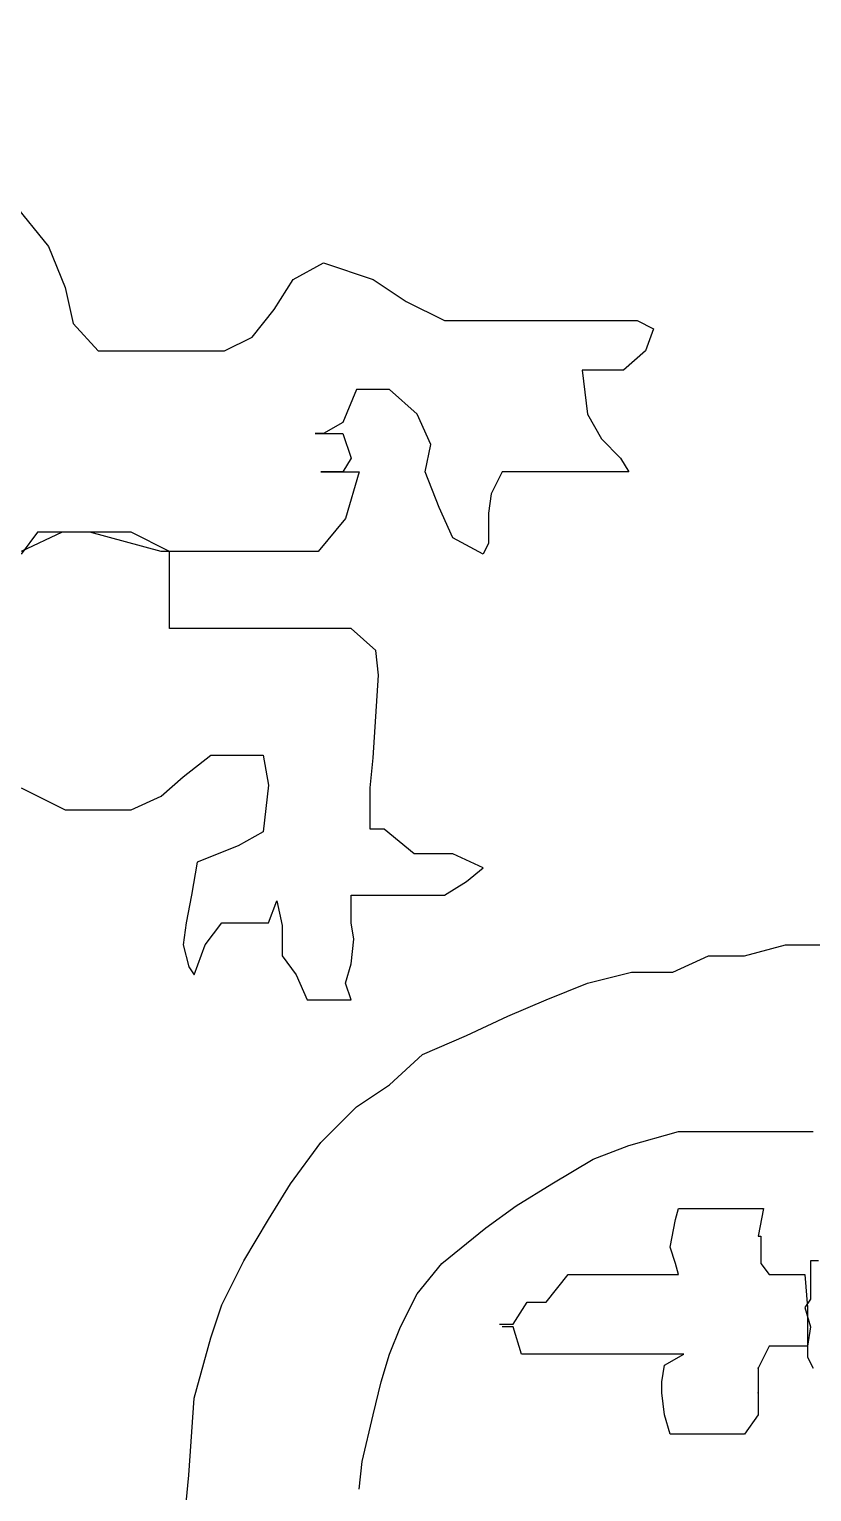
# Model space of a CAD drawing. Extents: x 729854 to 730444, y 4373781 to 4374808.
# Drawn here: x 729889.17 to 729892.02, y 4374642.19 to 4374647.51 of the extents above; entities that cross this region are included whole.
import ezdxf

# ---------------------------------------------------------------- set-up
doc = ezdxf.new("R2010")
doc.units = 0
doc.layers.get('0').update_dxf_attribs({"linetype": 'CONTINUOUS'})

msp = doc.modelspace()

# ---------------------------------------------------------------- linework, layer by layer
at = {"color": 0, "linetype": 'CONTINUOUS'}
for p, q in [((729889.11, 4374646.88), (729889.24, 4374646.72)), ((729889.11, 4374646.88), (729889.24, 4374646.72)), ((729889.24, 4374646.72), (729889.3, 4374646.57)), ((729889.24, 4374646.72), (729889.3, 4374646.57)), ((729890.13, 4374646.6), (729890.24, 4374646.66)), ((729890.13, 4374646.6), (729890.24, 4374646.66)), ((729890.24, 4374646.66), (729890.42, 4374646.6)), ((729890.24, 4374646.66), (729890.42, 4374646.6)), ((729890.06, 4374646.49), (729890.13, 4374646.6)), ((729890.06, 4374646.49), (729890.13, 4374646.6)), ((729890.42, 4374646.6), (729890.54, 4374646.52)), ((729890.42, 4374646.6), (729890.54, 4374646.52)), ((729889.3, 4374646.57), (729889.33, 4374646.44)), ((729889.3, 4374646.57), (729889.33, 4374646.44)), ((729889.98, 4374646.39), (729890.06, 4374646.49)), ((729889.98, 4374646.39), (729890.06, 4374646.49)), ((729890.54, 4374646.52), (729890.68, 4374646.45)), ((729890.54, 4374646.52), (729890.68, 4374646.45)), ((729889.33, 4374646.44), (729889.42, 4374646.34)), ((729889.33, 4374646.44), (729889.42, 4374646.34)), ((729890.68, 4374646.45), (729890.83, 4374646.45)), ((729890.68, 4374646.45), (729890.83, 4374646.45)), ((729890.83, 4374646.45), (729890.98, 4374646.45)), ((729890.83, 4374646.45), (729890.98, 4374646.45)), ((729890.98, 4374646.45), (729891.11, 4374646.45)), ((729890.98, 4374646.45), (729891.11, 4374646.45)), ((729891.11, 4374646.45), (729891.23, 4374646.45)), ((729891.11, 4374646.45), (729891.23, 4374646.45)), ((729891.23, 4374646.45), (729891.29, 4374646.45)), ((729891.23, 4374646.45), (729891.29, 4374646.45)), ((729891.29, 4374646.45), (729891.38, 4374646.45)), ((729891.29, 4374646.45), (729891.38, 4374646.45)), ((729891.38, 4374646.45), (729891.44, 4374646.42)), ((729891.38, 4374646.45), (729891.44, 4374646.42)), ((729889.88, 4374646.34), (729889.98, 4374646.39)), ((729889.88, 4374646.34), (729889.98, 4374646.39)), ((729891.44, 4374646.42), (729891.41, 4374646.34)), ((729891.44, 4374646.42), (729891.41, 4374646.34)), ((729889.42, 4374646.34), (729889.58, 4374646.34)), ((729889.42, 4374646.34), (729889.58, 4374646.34)), ((729889.58, 4374646.34), (729889.73, 4374646.34)), ((729889.58, 4374646.34), (729889.73, 4374646.34)), ((729889.73, 4374646.34), (729889.88, 4374646.34)), ((729889.73, 4374646.34), (729889.88, 4374646.34)), ((729891.41, 4374646.34), (729891.33, 4374646.27)), ((729891.41, 4374646.34), (729891.33, 4374646.27)), ((729891.24, 4374646.27), (729891.18, 4374646.27)), ((729891.18, 4374646.27), (729891.2, 4374646.11)), ((729891.24, 4374646.27), (729891.18, 4374646.27)), ((729891.18, 4374646.27), (729891.2, 4374646.11)), ((729891.33, 4374646.27), (729891.24, 4374646.27)), ((729891.33, 4374646.27), (729891.24, 4374646.27)), ((729890.36, 4374646.2), (729890.31, 4374646.08)), ((729890.36, 4374646.2), (729890.31, 4374646.08)), ((729890.48, 4374646.2), (729890.36, 4374646.2)), ((729890.48, 4374646.2), (729890.36, 4374646.2)), ((729890.58, 4374646.11), (729890.48, 4374646.2)), ((729890.58, 4374646.11), (729890.48, 4374646.2)), ((729890.63, 4374646), (729890.58, 4374646.11)), ((729890.63, 4374646), (729890.58, 4374646.11)), ((729891.2, 4374646.11), (729891.25, 4374646.02)), ((729891.2, 4374646.11), (729891.25, 4374646.02)), ((729890.31, 4374646.08), (729890.24, 4374646.04)), ((729890.31, 4374646.08), (729890.24, 4374646.04)), ((729890.24, 4374646.04), (729890.21, 4374646.04)), ((729890.21, 4374646.04), (729890.31, 4374646.04)), ((729890.24, 4374646.04), (729890.21, 4374646.04)), ((729890.21, 4374646.04), (729890.31, 4374646.04)), ((729890.31, 4374646.04), (729890.34, 4374645.95)), ((729890.31, 4374646.04), (729890.34, 4374645.95)), ((729891.25, 4374646.02), (729891.32, 4374645.95)), ((729891.25, 4374646.02), (729891.32, 4374645.95)), ((729890.34, 4374645.95), (729890.31, 4374645.9)), ((729890.34, 4374645.95), (729890.31, 4374645.9)), ((729890.61, 4374645.9), (729890.63, 4374646)), ((729890.61, 4374645.9), (729890.63, 4374646)), ((729891.32, 4374645.95), (729891.35, 4374645.9)), ((729891.32, 4374645.95), (729891.35, 4374645.9)), ((729890.31, 4374645.9), (729890.23, 4374645.9)), ((729890.23, 4374645.9), (729890.37, 4374645.9)), ((729890.31, 4374645.9), (729890.23, 4374645.9)), ((729890.23, 4374645.9), (729890.37, 4374645.9)), ((729890.37, 4374645.9), (729890.32, 4374645.73)), ((729890.37, 4374645.9), (729890.32, 4374645.73)), ((729890.66, 4374645.77), (729890.61, 4374645.9)), ((729890.66, 4374645.77), (729890.61, 4374645.9)), ((729890.89, 4374645.9), (729890.85, 4374645.82)), ((729890.89, 4374645.9), (729890.85, 4374645.82)), ((729890.92, 4374645.9), (729890.89, 4374645.9)), ((729890.92, 4374645.9), (729890.89, 4374645.9)), ((729891, 4374645.9), (729890.92, 4374645.9)), ((729891, 4374645.9), (729890.92, 4374645.9)), ((729891.07, 4374645.9), (729891, 4374645.9)), ((729891.07, 4374645.9), (729891, 4374645.9)), ((729891.2, 4374645.9), (729891.07, 4374645.9)), ((729891.2, 4374645.9), (729891.07, 4374645.9)), ((729891.3, 4374645.9), (729891.2, 4374645.9)), ((729891.3, 4374645.9), (729891.2, 4374645.9)), ((729891.35, 4374645.9), (729891.3, 4374645.9)), ((729891.35, 4374645.9), (729891.3, 4374645.9)), ((729890.85, 4374645.82), (729890.84, 4374645.75)), ((729890.85, 4374645.82), (729890.84, 4374645.75)), ((729890.71, 4374645.66), (729890.66, 4374645.77)), ((729890.71, 4374645.66), (729890.66, 4374645.77)), ((729890.84, 4374645.75), (729890.84, 4374645.64)), ((729890.84, 4374645.75), (729890.84, 4374645.64)), ((729890.32, 4374645.73), (729890.22, 4374645.61)), ((729890.32, 4374645.73), (729890.22, 4374645.61)), ((729889.2, 4374645.68), (729889.14, 4374645.6)), ((729889.29, 4374645.68), (729889.14, 4374645.61)), ((729889.2, 4374645.68), (729889.14, 4374645.6)), ((729889.29, 4374645.68), (729889.14, 4374645.61)), ((729889.29, 4374645.68), (729889.2, 4374645.68)), ((729889.29, 4374645.68), (729889.2, 4374645.68)), ((729889.39, 4374645.68), (729889.29, 4374645.68)), ((729889.39, 4374645.68), (729889.29, 4374645.68)), ((729889.39, 4374645.68), (729889.29, 4374645.68)), ((729889.39, 4374645.68), (729889.29, 4374645.68)), ((729889.54, 4374645.68), (729889.39, 4374645.68)), ((729889.65, 4374645.61), (729889.39, 4374645.68)), ((729889.54, 4374645.68), (729889.39, 4374645.68)), ((729889.65, 4374645.61), (729889.39, 4374645.68)), ((729889.68, 4374645.61), (729889.54, 4374645.68)), ((729889.68, 4374645.61), (729889.54, 4374645.68)), ((729890.82, 4374645.6), (729890.71, 4374645.66)), ((729890.82, 4374645.6), (729890.71, 4374645.66)), ((729890.84, 4374645.64), (729890.82, 4374645.6)), ((729890.84, 4374645.64), (729890.82, 4374645.6)), ((729889.81, 4374645.61), (729889.65, 4374645.61)), ((729889.81, 4374645.61), (729889.65, 4374645.61)), ((729889.68, 4374645.55), (729889.68, 4374645.61)), ((729889.68, 4374645.55), (729889.68, 4374645.61)), ((729889.92, 4374645.61), (729889.81, 4374645.61)), ((729889.92, 4374645.61), (729889.81, 4374645.61)), ((729890.06, 4374645.61), (729889.92, 4374645.61)), ((729890.06, 4374645.61), (729889.92, 4374645.61)), ((729890.22, 4374645.61), (729890.06, 4374645.61)), ((729890.22, 4374645.61), (729890.06, 4374645.61)), ((729889.68, 4374645.43), (729889.68, 4374645.55)), ((729889.68, 4374645.43), (729889.68, 4374645.55)), ((729889.68, 4374645.33), (729889.68, 4374645.43)), ((729889.68, 4374645.33), (729889.68, 4374645.43)), ((729889.75, 4374645.33), (729889.68, 4374645.33)), ((729889.75, 4374645.33), (729889.68, 4374645.33)), ((729889.86, 4374645.33), (729889.75, 4374645.33)), ((729889.86, 4374645.33), (729889.75, 4374645.33)), ((729890.02, 4374645.33), (729889.86, 4374645.33)), ((729890.02, 4374645.33), (729889.86, 4374645.33)), ((729890.22, 4374645.33), (729890.02, 4374645.33)), ((729890.22, 4374645.33), (729890.02, 4374645.33)), ((729890.34, 4374645.33), (729890.22, 4374645.33)), ((729890.34, 4374645.33), (729890.22, 4374645.33)), ((729890.43, 4374645.25), (729890.34, 4374645.33)), ((729890.43, 4374645.25), (729890.34, 4374645.33)), ((729890.44, 4374645.16), (729890.43, 4374645.25)), ((729890.44, 4374645.16), (729890.43, 4374645.25)), ((729890.43, 4374645.01), (729890.44, 4374645.16)), ((729890.43, 4374645.01), (729890.44, 4374645.16)), ((729890.42, 4374644.86), (729890.43, 4374645.01)), ((729890.42, 4374644.86), (729890.43, 4374645.01)), ((729889.73, 4374644.79), (729889.83, 4374644.87)), ((729889.73, 4374644.79), (729889.83, 4374644.87)), ((729889.83, 4374644.87), (729889.93, 4374644.87)), ((729889.83, 4374644.87), (729889.93, 4374644.87)), ((729889.93, 4374644.87), (729890.02, 4374644.87)), ((729889.93, 4374644.87), (729890.02, 4374644.87)), ((729890.02, 4374644.87), (729890.04, 4374644.76)), ((729890.02, 4374644.87), (729890.04, 4374644.76)), ((729890.41, 4374644.75), (729890.42, 4374644.86)), ((729890.41, 4374644.75), (729890.42, 4374644.86)), ((729889.65, 4374644.72), (729889.73, 4374644.79)), ((729889.65, 4374644.72), (729889.73, 4374644.79)), ((729889.14, 4374644.75), (729889.3, 4374644.67)), ((729889.14, 4374644.75), (729889.3, 4374644.67)), ((729890.04, 4374644.76), (729890.02, 4374644.59)), ((729890.04, 4374644.76), (729890.02, 4374644.59)), ((729890.41, 4374644.6), (729890.41, 4374644.75)), ((729890.41, 4374644.6), (729890.41, 4374644.75)), ((729889.54, 4374644.67), (729889.65, 4374644.72)), ((729889.54, 4374644.67), (729889.65, 4374644.72)), ((729889.3, 4374644.67), (729889.44, 4374644.67)), ((729889.3, 4374644.67), (729889.44, 4374644.67)), ((729889.44, 4374644.67), (729889.54, 4374644.67)), ((729889.44, 4374644.67), (729889.54, 4374644.67)), ((729890.02, 4374644.59), (729889.93, 4374644.54)), ((729890.02, 4374644.59), (729889.93, 4374644.54)), ((729890.46, 4374644.6), (729890.41, 4374644.6)), ((729890.46, 4374644.6), (729890.41, 4374644.6)), ((729890.57, 4374644.51), (729890.46, 4374644.6)), ((729890.57, 4374644.51), (729890.46, 4374644.6)), ((729889.93, 4374644.54), (729889.78, 4374644.48)), ((729889.93, 4374644.54), (729889.78, 4374644.48)), ((729889.78, 4374644.48), (729889.76, 4374644.36)), ((729889.78, 4374644.48), (729889.76, 4374644.36)), ((729890.71, 4374644.51), (729890.57, 4374644.51)), ((729890.71, 4374644.51), (729890.57, 4374644.51)), ((729890.82, 4374644.46), (729890.71, 4374644.51)), ((729890.82, 4374644.46), (729890.71, 4374644.51)), ((729890.76, 4374644.41), (729890.82, 4374644.46)), ((729890.76, 4374644.41), (729890.82, 4374644.46)), ((729890.68, 4374644.36), (729890.76, 4374644.41)), ((729890.68, 4374644.36), (729890.76, 4374644.41)), ((729889.76, 4374644.36), (729889.74, 4374644.26)), ((729889.76, 4374644.36), (729889.74, 4374644.26)), ((729890.34, 4374644.26), (729890.34, 4374644.36)), ((729890.34, 4374644.36), (729890.43, 4374644.36)), ((729890.34, 4374644.26), (729890.34, 4374644.36)), ((729890.34, 4374644.36), (729890.43, 4374644.36)), ((729890.43, 4374644.36), (729890.52, 4374644.36)), ((729890.43, 4374644.36), (729890.52, 4374644.36)), ((729890.52, 4374644.36), (729890.58, 4374644.36)), ((729890.52, 4374644.36), (729890.58, 4374644.36)), ((729890.58, 4374644.36), (729890.68, 4374644.36)), ((729890.58, 4374644.36), (729890.68, 4374644.36)), ((729890.04, 4374644.26), (729890.07, 4374644.34)), ((729890.04, 4374644.26), (729890.07, 4374644.34)), ((729890.07, 4374644.34), (729890.09, 4374644.25)), ((729890.07, 4374644.34), (729890.09, 4374644.25)), ((729889.74, 4374644.26), (729889.73, 4374644.18)), ((729889.74, 4374644.26), (729889.73, 4374644.18)), ((729889.81, 4374644.18), (729889.87, 4374644.26)), ((729889.81, 4374644.18), (729889.87, 4374644.26)), ((729889.87, 4374644.26), (729889.95, 4374644.26)), ((729889.87, 4374644.26), (729889.95, 4374644.26)), ((729889.95, 4374644.26), (729890.04, 4374644.26)), ((729889.95, 4374644.26), (729890.04, 4374644.26)), ((729890.09, 4374644.25), (729890.09, 4374644.14)), ((729890.09, 4374644.25), (729890.09, 4374644.14)), ((729890.35, 4374644.2), (729890.34, 4374644.26)), ((729890.35, 4374644.2), (729890.34, 4374644.26)), ((729890.34, 4374644.11), (729890.35, 4374644.2)), ((729890.34, 4374644.11), (729890.35, 4374644.2)), ((729889.73, 4374644.18), (729889.75, 4374644.1)), ((729889.73, 4374644.18), (729889.75, 4374644.1)), ((729889.77, 4374644.07), (729889.81, 4374644.18)), ((729889.77, 4374644.07), (729889.81, 4374644.18)), ((729890.09, 4374644.14), (729890.14, 4374644.07)), ((729890.09, 4374644.14), (729890.14, 4374644.07)), ((729891.51, 4374644.08), (729891.64, 4374644.14)), ((729891.51, 4374644.08), (729891.64, 4374644.14)), ((729891.64, 4374644.14), (729891.77, 4374644.14)), ((729891.64, 4374644.14), (729891.77, 4374644.14)), ((729891.77, 4374644.14), (729891.92, 4374644.18)), ((729891.77, 4374644.14), (729891.92, 4374644.18)), ((729891.92, 4374644.18), (729892.06, 4374644.18)), ((729891.92, 4374644.18), (729892.06, 4374644.18)), ((729889.75, 4374644.1), (729889.77, 4374644.07)), ((729889.75, 4374644.1), (729889.77, 4374644.07)), ((729890.32, 4374644.04), (729890.34, 4374644.11)), ((729890.32, 4374644.04), (729890.34, 4374644.11)), ((729890.14, 4374644.07), (729890.18, 4374643.98)), ((729890.14, 4374644.07), (729890.18, 4374643.98)), ((729890.34, 4374643.98), (729890.32, 4374644.04)), ((729890.34, 4374643.98), (729890.32, 4374644.04)), ((729891.05, 4374643.98), (729891.2, 4374644.04)), ((729891.05, 4374643.98), (729891.2, 4374644.04)), ((729891.2, 4374644.04), (729891.36, 4374644.08)), ((729891.2, 4374644.04), (729891.36, 4374644.08)), ((729891.36, 4374644.08), (729891.51, 4374644.08)), ((729891.36, 4374644.08), (729891.51, 4374644.08)), ((729890.18, 4374643.98), (729890.23, 4374643.98)), ((729890.18, 4374643.98), (729890.23, 4374643.98)), ((729890.23, 4374643.98), (729890.28, 4374643.98)), ((729890.23, 4374643.98), (729890.28, 4374643.98)), ((729890.28, 4374643.98), (729890.34, 4374643.98)), ((729890.28, 4374643.98), (729890.34, 4374643.98)), ((729890.91, 4374643.92), (729891.05, 4374643.98)), ((729890.91, 4374643.92), (729891.05, 4374643.98)), ((729890.76, 4374643.85), (729890.91, 4374643.92)), ((729890.76, 4374643.85), (729890.91, 4374643.92)), ((729890.6, 4374643.78), (729890.76, 4374643.85)), ((729890.6, 4374643.78), (729890.76, 4374643.85)), ((729890.48, 4374643.67), (729890.6, 4374643.78)), ((729890.48, 4374643.67), (729890.6, 4374643.78)), ((729890.36, 4374643.59), (729890.48, 4374643.67)), ((729890.36, 4374643.59), (729890.48, 4374643.67)), ((729890.23, 4374643.46), (729890.36, 4374643.59)), ((729890.23, 4374643.46), (729890.36, 4374643.59)), ((729890.12, 4374643.31), (729890.23, 4374643.46)), ((729890.12, 4374643.31), (729890.23, 4374643.46)), ((729891.22, 4374643.4), (729891.35, 4374643.45)), ((729891.22, 4374643.4), (729891.35, 4374643.45)), ((729891.35, 4374643.45), (729891.53, 4374643.5)), ((729891.35, 4374643.45), (729891.53, 4374643.5)), ((729891.53, 4374643.5), (729891.81, 4374643.5)), ((729891.53, 4374643.5), (729891.81, 4374643.5)), ((729891.81, 4374643.5), (729892.02, 4374643.5)), ((729891.81, 4374643.5), (729892.02, 4374643.5)), ((729891.07, 4374643.31), (729891.22, 4374643.4)), ((729891.07, 4374643.31), (729891.22, 4374643.4)), ((729890.04, 4374643.18), (729890.12, 4374643.31)), ((729890.04, 4374643.18), (729890.12, 4374643.31)), ((729890.94, 4374643.23), (729891.07, 4374643.31)), ((729890.94, 4374643.23), (729891.07, 4374643.31)), ((729890.83, 4374643.15), (729890.94, 4374643.23)), ((729890.83, 4374643.15), (729890.94, 4374643.23)), ((729891.52, 4374643.18), (729891.53, 4374643.22)), ((729891.52, 4374643.18), (729891.53, 4374643.22)), ((729891.53, 4374643.22), (729891.56, 4374643.22)), ((729891.53, 4374643.22), (729891.56, 4374643.22)), ((729891.56, 4374643.22), (729891.64, 4374643.22)), ((729891.56, 4374643.22), (729891.64, 4374643.22)), ((729891.64, 4374643.22), (729891.71, 4374643.22)), ((729891.64, 4374643.22), (729891.71, 4374643.22)), ((729891.71, 4374643.22), (729891.76, 4374643.22)), ((729891.71, 4374643.22), (729891.76, 4374643.22)), ((729891.76, 4374643.22), (729891.83, 4374643.22)), ((729891.76, 4374643.22), (729891.83, 4374643.22)), ((729891.84, 4374643.22), (729891.82, 4374643.12)), ((729891.84, 4374643.22), (729891.82, 4374643.12)), ((729891.83, 4374643.22), (729891.84, 4374643.22)), ((729891.83, 4374643.22), (729891.84, 4374643.22)), ((729889.95, 4374643.03), (729890.04, 4374643.18)), ((729889.95, 4374643.03), (729890.04, 4374643.18)), ((729890.67, 4374643.02), (729890.83, 4374643.15)), ((729890.67, 4374643.02), (729890.83, 4374643.15)), ((729891.5, 4374643.08), (729891.52, 4374643.18)), ((729891.5, 4374643.08), (729891.52, 4374643.18)), ((729891.52, 4374643.02), (729891.5, 4374643.08)), ((729891.52, 4374643.02), (729891.5, 4374643.08)), ((729891.82, 4374643.12), (729891.83, 4374643.12)), ((729891.82, 4374643.12), (729891.83, 4374643.12)), ((729891.83, 4374643.12), (729891.83, 4374643.02)), ((729891.83, 4374643.12), (729891.83, 4374643.02)), ((729889.87, 4374642.87), (729889.95, 4374643.03)), ((729889.87, 4374642.87), (729889.95, 4374643.03)), ((729892.04, 4374643.03), (729892.01, 4374643.03)), ((729892.01, 4374643.03), (729892.01, 4374642.96)), ((729892.04, 4374643.03), (729892.01, 4374643.03)), ((729892.01, 4374643.03), (729892.01, 4374642.96)), ((729890.58, 4374642.91), (729890.67, 4374643.02)), ((729890.58, 4374642.91), (729890.67, 4374643.02)), ((729891.05, 4374642.88), (729891.13, 4374642.98)), ((729891.05, 4374642.88), (729891.13, 4374642.98)), ((729891.13, 4374642.98), (729891.2, 4374642.98)), ((729891.13, 4374642.98), (729891.2, 4374642.98)), ((729891.2, 4374642.98), (729891.28, 4374642.98)), ((729891.2, 4374642.98), (729891.28, 4374642.98)), ((729891.28, 4374642.98), (729891.36, 4374642.98)), ((729891.28, 4374642.98), (729891.36, 4374642.98)), ((729891.36, 4374642.98), (729891.44, 4374642.98)), ((729891.36, 4374642.98), (729891.44, 4374642.98)), ((729891.44, 4374642.98), (729891.48, 4374642.98)), ((729891.44, 4374642.98), (729891.48, 4374642.98)), ((729891.48, 4374642.98), (729891.53, 4374642.98)), ((729891.48, 4374642.98), (729891.53, 4374642.98)), ((729891.53, 4374642.98), (729891.52, 4374643.02)), ((729891.53, 4374642.98), (729891.52, 4374643.02)), ((729891.83, 4374643.02), (729891.86, 4374642.98)), ((729891.83, 4374643.02), (729891.86, 4374642.98)), ((729891.86, 4374642.98), (729891.94, 4374642.98)), ((729891.86, 4374642.98), (729891.94, 4374642.98)), ((729891.94, 4374642.98), (729891.97, 4374642.98)), ((729891.94, 4374642.98), (729891.97, 4374642.98)), ((729891.97, 4374642.98), (729891.99, 4374642.98)), ((729891.97, 4374642.98), (729891.99, 4374642.98)), ((729891.99, 4374642.98), (729892, 4374642.86)), ((729891.99, 4374642.98), (729892, 4374642.86)), ((729892.01, 4374642.96), (729892.01, 4374642.89)), ((729892.01, 4374642.96), (729892.01, 4374642.89)), ((729889.83, 4374642.75), (729889.87, 4374642.87)), ((729889.83, 4374642.75), (729889.87, 4374642.87)), ((729890.52, 4374642.79), (729890.58, 4374642.91)), ((729890.52, 4374642.79), (729890.58, 4374642.91)), ((729890.93, 4374642.8), (729890.98, 4374642.88)), ((729890.93, 4374642.8), (729890.98, 4374642.88)), ((729890.98, 4374642.88), (729891.05, 4374642.88)), ((729890.98, 4374642.88), (729891.05, 4374642.88)), ((729892.01, 4374642.89), (729891.99, 4374642.86)), ((729892.01, 4374642.89), (729891.99, 4374642.86)), ((729891.99, 4374642.86), (729892.01, 4374642.79)), ((729891.99, 4374642.86), (729892.01, 4374642.79)), ((729892, 4374642.86), (729892, 4374642.79)), ((729892, 4374642.86), (729892, 4374642.79)), ((729890.48, 4374642.69), (729890.52, 4374642.79)), ((729890.48, 4374642.69), (729890.52, 4374642.79)), ((729890.88, 4374642.8), (729890.93, 4374642.8)), ((729890.88, 4374642.8), (729890.93, 4374642.8)), ((729890.93, 4374642.79), (729890.89, 4374642.79)), ((729890.93, 4374642.79), (729890.89, 4374642.79)), ((729890.96, 4374642.69), (729890.93, 4374642.79)), ((729890.96, 4374642.69), (729890.93, 4374642.79)), ((729892, 4374642.79), (729892, 4374642.72)), ((729892.01, 4374642.79), (729892, 4374642.72)), ((729892, 4374642.79), (729892, 4374642.72)), ((729892.01, 4374642.79), (729892, 4374642.72)), ((729889.77, 4374642.53), (729889.83, 4374642.75)), ((729889.77, 4374642.53), (729889.83, 4374642.75)), ((729891.86, 4374642.72), (729891.82, 4374642.64)), ((729891.86, 4374642.72), (729891.82, 4374642.64)), ((729891.92, 4374642.72), (729891.86, 4374642.72)), ((729891.92, 4374642.72), (729891.86, 4374642.72)), ((729891.96, 4374642.72), (729891.92, 4374642.72)), ((729891.96, 4374642.72), (729891.92, 4374642.72)), ((729892, 4374642.72), (729891.96, 4374642.72)), ((729892, 4374642.72), (729891.96, 4374642.72)), ((729892, 4374642.72), (729892, 4374642.68)), ((729892, 4374642.72), (729892, 4374642.68)), ((729890.45, 4374642.59), (729890.48, 4374642.69)), ((729890.45, 4374642.59), (729890.48, 4374642.69)), ((729891.02, 4374642.69), (729890.96, 4374642.69)), ((729891.02, 4374642.69), (729890.96, 4374642.69)), ((729891.07, 4374642.69), (729891.02, 4374642.69)), ((729891.07, 4374642.69), (729891.02, 4374642.69)), ((729891.16, 4374642.69), (729891.07, 4374642.69)), ((729891.16, 4374642.69), (729891.07, 4374642.69)), ((729891.24, 4374642.69), (729891.16, 4374642.69)), ((729891.24, 4374642.69), (729891.16, 4374642.69)), ((729891.35, 4374642.69), (729891.24, 4374642.69)), ((729891.35, 4374642.69), (729891.24, 4374642.69)), ((729891.42, 4374642.69), (729891.35, 4374642.69)), ((729891.42, 4374642.69), (729891.35, 4374642.69)), ((729891.48, 4374642.69), (729891.42, 4374642.69)), ((729891.48, 4374642.69), (729891.42, 4374642.69)), ((729891.48, 4374642.65), (729891.55, 4374642.69)), ((729891.55, 4374642.69), (729891.48, 4374642.69)), ((729891.48, 4374642.65), (729891.55, 4374642.69)), ((729891.55, 4374642.69), (729891.48, 4374642.69)), ((729892, 4374642.68), (729892.02, 4374642.64)), ((729892, 4374642.68), (729892.02, 4374642.64)), ((729891.47, 4374642.59), (729891.48, 4374642.65)), ((729891.47, 4374642.59), (729891.48, 4374642.65)), ((729891.82, 4374642.64), (729891.82, 4374642.55)), ((729891.82, 4374642.64), (729891.82, 4374642.55)), ((729890.42, 4374642.47), (729890.45, 4374642.59)), ((729890.42, 4374642.47), (729890.45, 4374642.59)), ((729891.47, 4374642.55), (729891.47, 4374642.59)), ((729891.47, 4374642.55), (729891.47, 4374642.59)), ((729891.48, 4374642.47), (729891.47, 4374642.55)), ((729891.48, 4374642.47), (729891.47, 4374642.55)), ((729891.82, 4374642.55), (729891.82, 4374642.47)), ((729891.82, 4374642.55), (729891.82, 4374642.47)), ((729889.75, 4374642.25), (729889.77, 4374642.53)), ((729889.75, 4374642.25), (729889.77, 4374642.53)), ((729890.38, 4374642.3), (729890.42, 4374642.47)), ((729890.38, 4374642.3), (729890.42, 4374642.47)), ((729891.5, 4374642.4), (729891.48, 4374642.47)), ((729891.5, 4374642.4), (729891.48, 4374642.47)), ((729891.82, 4374642.47), (729891.77, 4374642.4)), ((729891.82, 4374642.47), (729891.77, 4374642.4)), ((729891.53, 4374642.4), (729891.5, 4374642.4)), ((729891.53, 4374642.4), (729891.5, 4374642.4)), ((729891.61, 4374642.4), (729891.53, 4374642.4)), ((729891.61, 4374642.4), (729891.53, 4374642.4)), ((729891.66, 4374642.4), (729891.61, 4374642.4)), ((729891.66, 4374642.4), (729891.61, 4374642.4)), ((729891.73, 4374642.4), (729891.66, 4374642.4)), ((729891.73, 4374642.4), (729891.66, 4374642.4)), ((729891.77, 4374642.4), (729891.73, 4374642.4)), ((729891.77, 4374642.4), (729891.73, 4374642.4)), ((729890.37, 4374642.2), (729890.38, 4374642.3)), ((729890.37, 4374642.2), (729890.38, 4374642.3)), ((729889.74, 4374642.15), (729889.75, 4374642.25)), ((729889.74, 4374642.15), (729889.75, 4374642.25))]:
    msp.add_line(p, q, dxfattribs=at)
for p in [(729891.82, 4374642.64), (729891.82, 4374642.64), (729891.82, 4374642.55), (729891.82, 4374642.55)]:
    msp.add_point(p, dxfattribs=at)

# ---------------------------------------------------------------- meshes
mesh = msp.add_polyface(dxfattribs=at)
corners = [(730162.5, 4373781), (729854.5, 4374807.5), (730444, 4373781), (730444, 4374807.5), (729854.5, 4373781)]
mesh.append_faces([[corners[k] for k in face] for face in [(0, 1, 4), (1, 0, 2, 3)]], dxfattribs={"vtx0": -1, "color": 0})
mesh = msp.add_polyface(dxfattribs=at)
corners = [(730145.58, 4374621), (730145.58, 4374801.5), (729864.5, 4374801.5), (729864.5, 4374621)]
mesh.append_faces([[corners[k] for k in face] for face in [(0, 1, 2, 3)]], dxfattribs={"color": 0})

doc.saveas('drawing.dxf')
